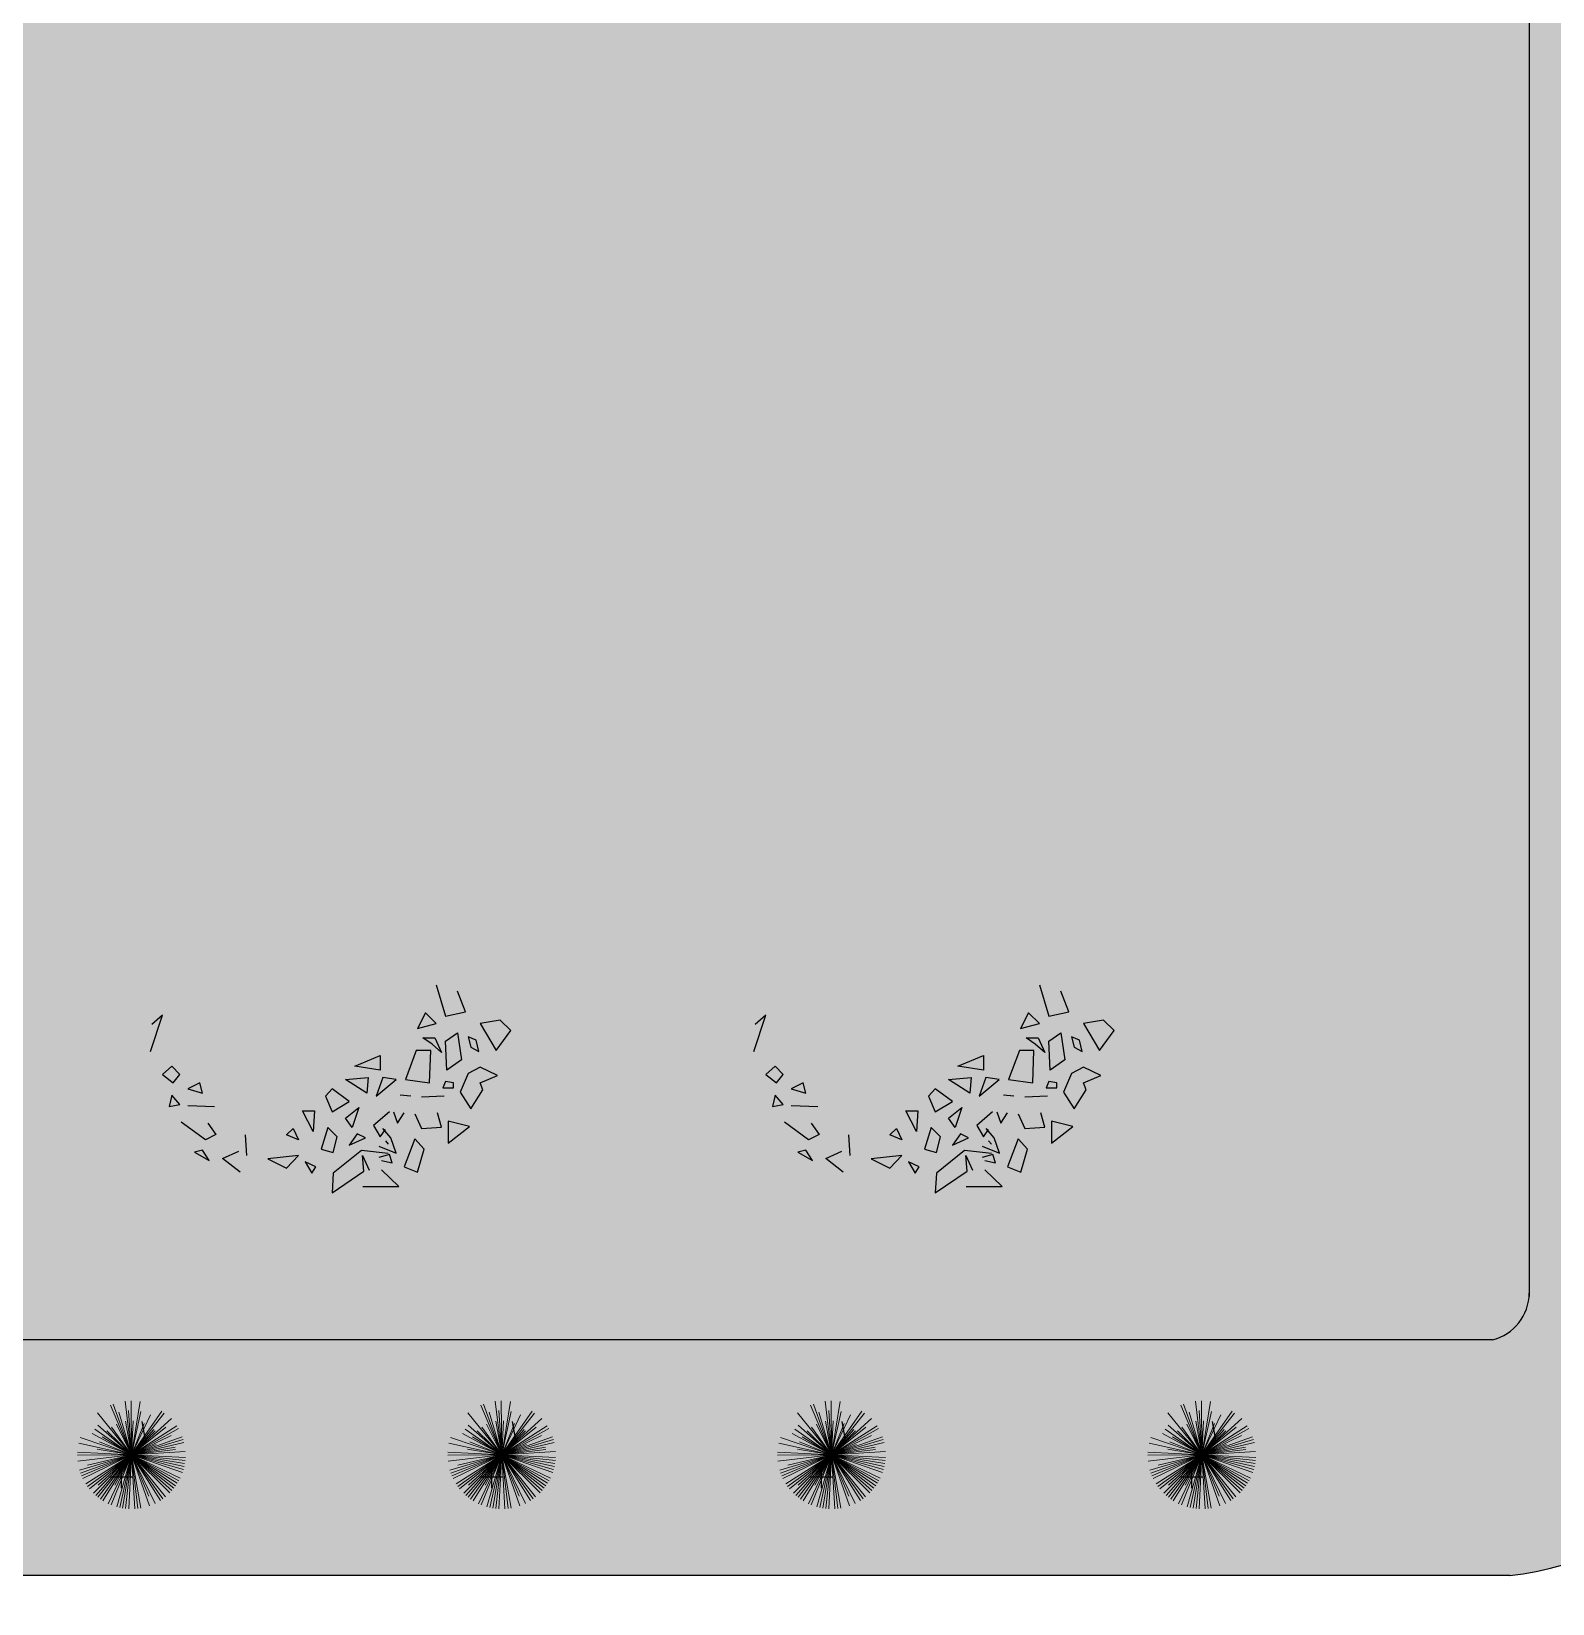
# Model space of a CAD drawing. Header units: millimetres. Extents: x -1544140 to 7445918, y -1294905 to 2019878.
# Drawn here: x 1794918 to 1797861, y 43880 to 46922 of the extents above; entities that cross this region are included whole.
import ezdxf

# ---------------------------------------------------------------- set-up
doc = ezdxf.new("R2010")
doc.units = ezdxf.units.MM
doc.header["$MEASUREMENT"] = 0
doc.layers.add('marc det', color=74, linetype='Continuous', lineweight=18)
picture_1 = doc.add_image_def('image5.png', size_in_pixel=(1482, 826))

msp = doc.modelspace()

# ---------------------------------------------------------------- hatches: boundary and pattern name
at = {"true_color": 0x8dc133, "transparency": 33554687}
h = msp.add_hatch(color=65, dxfattribs=at)
h.dxf.hatch_style = 1
h.paths.add_polyline_path([(1798271.3, 44489.7), (1798271.3, 48586.5, 0.352206), (1797375, 49290.5), (1791963.1, 49290.5, 0.266602), (1791319.5, 48601.4), (1791319.5, 44664.7, 0.323619), (1792044.8, 43934.2), (1797778.2, 43934.2, 0.388077)])
h.paths.add_polyline_path([(1797744.5, 44389.8), (1792088.8, 44389.8, -0.285044), (1791775.1, 44706.8), (1791775.1, 48540, -0.211803), (1792043.1, 48834.9), (1797378.1, 48834.9, -0.326949), (1797815.8, 48525.3), (1797815.8, 44485.1, -0.351898)], flags=16)
at = {"true_color": 0xb8d93f, "transparency": 33554687}
h = msp.add_hatch(color=63, dxfattribs=at)
h.dxf.hatch_style = 1
h.paths.add_polyline_path([(1797815.8, 48525.3, 0.326949), (1797378.1, 48834.9), (1792043.1, 48834.9, 0.386529), (1791775.1, 48230.6), (1791775.1, 44706.8, 0.417198), (1792285.9, 44389.8), (1797744.5, 44389.8, 0.351898), (1797815.8, 44485.1)])
at = {"layer": 'marc det'}
for points in [[(1795314.8, 45320.8), (1795246.3, 45302.5), (1795223.8, 45273.6), (1795182.5, 45215.6), (1795139.1, 45210.5), (1795133.3, 45160.5), (1795150, 45139.3), (1795137.4, 45107.5), (1795089.4, 45017.4), (1795104.9, 44986.2), (1795131.3, 44947.5), (1795131.8, 44913.3), (1795079.3, 44893.2), (1795152.4, 44888.1), (1795143.3, 44854.5), (1795167, 44829.8), (1795170, 44798.7), (1795205.9, 44759.3), (1795217.7, 44715.2), (1795250.9, 44689.9), (1795275, 44694.7), (1795306.8, 44676.5), (1795321.2, 44635.3), (1795331.4, 44583.6), (1795342.5, 44622.4), (1795377.1, 44653.7), (1795420.5, 44640.2), (1795449.2, 44621.4), (1795484.5, 44633.3), (1795522.1, 44633.3), (1795546.2, 44606.3), (1795555.7, 44637.5), (1795595.2, 44659.9), (1795636.2, 44658.2), (1795679.2, 44678.9), (1795692.2, 44708.3), (1795714.9, 44720.1), (1795745.1, 44726.1), (1795755.8, 44767.3), (1795776.2, 44790.8), (1795831.4, 44796.8), (1795873.9, 44788.1), (1795837.7, 44812.7), (1795810.6, 44839.2), (1795812, 44863.9), (1795836.6, 44898), (1795856.8, 44938.7), (1795853.3, 44972.2), (1795859.2, 45054), (1795927.4, 45089.4), (1795843.9, 45084), (1795820.7, 45122.2), (1795816.7, 45158.1), (1795791.5, 45206.9), (1795761.3, 45232.7), (1795747.4, 45271.5), (1795716.6, 45285), (1795676.5, 45313.8), (1795643.3, 45310.5), (1795644.2, 45366.1), (1795609, 45322.5), (1795596, 45356.6), (1795578.6, 45365.4), (1795536.7, 45377.7), (1795528, 45367.6), (1795450.7, 45362.2), (1795429.4, 45375.1), (1795391.6, 45360.4), (1795362.6, 45364.4), (1795333.1, 45402.6), (1795305.8, 45446.1), (1795317.1, 45404.4), (1795328.7, 45345.5)], [(1796482.1, 45320.8), (1796413.7, 45302.5), (1796391.2, 45273.6), (1796349.9, 45215.6), (1796306.5, 45210.5), (1796300.6, 45160.5), (1796317.3, 45139.3), (1796304.8, 45107.5), (1796256.7, 45017.4), (1796272.2, 44986.2), (1796298.7, 44947.5), (1796299.1, 44913.3), (1796246.7, 44893.2), (1796319.8, 44888.1), (1796310.7, 44854.5), (1796334.3, 44829.8), (1796337.4, 44798.7), (1796373.3, 44759.3), (1796385.1, 44715.2), (1796418.3, 44689.9), (1796442.4, 44694.7), (1796474.2, 44676.5), (1796488.5, 44635.3), (1796498.7, 44583.6), (1796509.9, 44622.4), (1796544.5, 44653.7), (1796587.8, 44640.2), (1796616.6, 44621.4), (1796651.9, 44633.3), (1796689.4, 44633.3), (1796713.6, 44606.3), (1796723.1, 44637.5), (1796762.5, 44659.9), (1796803.6, 44658.2), (1796846.5, 44678.9), (1796859.5, 44708.3), (1796882.3, 44720.1), (1796912.4, 44726.1), (1796923.1, 44767.3), (1796943.6, 44790.8), (1796998.8, 44796.8), (1797041.2, 44788.1), (1797005.1, 44812.7), (1796977.9, 44839.2), (1796979.3, 44863.9), (1797003.9, 44898), (1797024.1, 44938.7), (1797020.7, 44972.2), (1797026.5, 45054), (1797094.7, 45089.4), (1797011.2, 45084), (1796988, 45122.2), (1796984.1, 45158.1), (1796958.8, 45206.9), (1796928.7, 45232.7), (1796914.8, 45271.5), (1796883.9, 45285), (1796843.8, 45313.8), (1796810.7, 45310.5), (1796811.6, 45366.1), (1796776.3, 45322.5), (1796763.3, 45356.6), (1796745.9, 45365.4), (1796704, 45377.7), (1796695.4, 45367.6), (1796618.1, 45362.2), (1796596.8, 45375.1), (1796558.9, 45360.4), (1796529.9, 45364.4), (1796500.5, 45402.6), (1796473.1, 45446.1), (1796484.5, 45404.4), (1796496.1, 45345.5)]]:
    msp.add_hatch(color=102, dxfattribs=at).paths.add_polyline_path(points)

# ---------------------------------------------------------------- linework, layer by layer
at = {"color": 96}
for p, q in [((1795700.5, 45076.9), (1795718.6, 45016.5)), ((1795757.3, 45024.5), (1795741.8, 45064.8)), ((1796867.9, 45076.9), (1796886, 45016.5)), ((1796924.7, 45024.5), (1796909.2, 45064.8)), ((1795148.1, 44948), (1795171.3, 45018.5)), ((1795171.3, 45018.5), (1795150.7, 45000.4)), ((1795679.9, 45022.5), (1795664.4, 44992.3)), ((1795700.5, 45002.4), (1795679.9, 45022.5)), ((1795718.6, 45016.5), (1795757.3, 45024.5)), ((1796315.4, 44948), (1796338.7, 45018.5)), ((1796338.7, 45018.5), (1796318, 45000.4)), ((1796847.2, 45022.5), (1796831.7, 44992.3)), ((1796867.9, 45002.4), (1796847.2, 45022.5)), ((1796886, 45016.5), (1796924.7, 45024.5)), ((1795664.4, 44992.3), (1795700.5, 45002.4)), ((1795824.4, 45008.4), (1795785.7, 45002.4)), ((1795785.7, 45002.4), (1795816.7, 44950)), ((1795816.7, 44950), (1795845.1, 44988.3)), ((1795845.1, 44988.3), (1795824.4, 45008.4)), ((1796831.7, 44992.3), (1796867.9, 45002.4)), ((1796991.8, 45008.4), (1796953.1, 45002.4)), ((1796953.1, 45002.4), (1796984.1, 44950)), ((1796984.1, 44950), (1797012.5, 44988.3)), ((1797012.5, 44988.3), (1796991.8, 45008.4)), ((1795674.7, 44974.2), (1795697.9, 44974.2)), ((1795692.8, 44962.1), (1795674.7, 44974.2)), ((1795710.9, 44946), (1795692.8, 44962.1)), ((1795697.9, 44974.2), (1795710.9, 44946)), ((1795718.6, 44968.1), (1795741.8, 44984.2)), ((1795721.2, 44911.8), (1795718.6, 44968.1)), ((1795741.8, 44984.2), (1795749.6, 44931.9)), ((1795778, 44970.2), (1795762.5, 44976.2)), ((1795762.5, 44976.2), (1795767.6, 44956.1)), ((1795783.1, 44948), (1795778, 44970.2)), ((1796842.1, 44974.2), (1796865.3, 44974.2)), ((1796860.1, 44962.1), (1796842.1, 44974.2)), ((1796878.2, 44946), (1796860.1, 44962.1)), ((1796865.3, 44974.2), (1796878.2, 44946)), ((1796886, 44968.1), (1796909.2, 44984.2)), ((1796888.5, 44911.8), (1796886, 44968.1)), ((1796909.2, 44984.2), (1796916.9, 44931.9)), ((1796945.3, 44970.2), (1796929.8, 44976.2)), ((1796929.8, 44976.2), (1796935, 44956.1)), ((1796950.5, 44948), (1796945.3, 44970.2)), ((1795543.1, 44919.8), (1795592.1, 44940)), ((1795592.1, 44940), (1795592.1, 44911.8)), ((1795661.8, 44950), (1795641.1, 44893.6)), ((1795690.2, 44950), (1795661.8, 44950)), ((1795687.6, 44887.6), (1795690.2, 44950)), ((1795749.6, 44931.9), (1795721.2, 44911.8)), ((1795767.6, 44956.1), (1795783.1, 44948)), ((1796710.4, 44919.8), (1796759.5, 44940)), ((1796759.5, 44940), (1796759.5, 44911.8)), ((1796829.2, 44950), (1796808.5, 44893.6)), ((1796857.5, 44950), (1796829.2, 44950)), ((1796855, 44887.6), (1796857.5, 44950)), ((1796916.9, 44931.9), (1796888.5, 44911.8)), ((1796935, 44956.1), (1796950.5, 44948)), ((1795189.4, 44919.8), (1795171.3, 44903.7)), ((1795171.3, 44903.7), (1795192, 44887.6)), ((1795204.9, 44903.7), (1795189.4, 44919.8)), ((1795192, 44887.6), (1795204.9, 44903.7)), ((1795525, 44893.6), (1795568.9, 44897.7)), ((1795592.1, 44911.8), (1795543.1, 44919.8)), ((1795568.9, 44897.7), (1795566.3, 44867.5)), ((1795597.3, 44897.7), (1795584.4, 44861.4)), ((1795623.1, 44893.6), (1795597.3, 44897.7)), ((1795762.5, 44905.7), (1795747, 44869.5)), ((1795785.7, 44917.8), (1795762.5, 44905.7)), ((1795819.3, 44901.7), (1795785.7, 44917.8)), ((1795785.7, 44887.6), (1795819.3, 44901.7)), ((1796356.7, 44919.8), (1796338.7, 44903.7)), ((1796338.7, 44903.7), (1796359.3, 44887.6)), ((1796372.3, 44903.7), (1796356.7, 44919.8)), ((1796359.3, 44887.6), (1796372.3, 44903.7)), ((1796692.3, 44893.6), (1796736.2, 44897.7)), ((1796759.5, 44911.8), (1796710.4, 44919.8)), ((1796736.2, 44897.7), (1796733.6, 44867.5)), ((1796764.6, 44897.7), (1796751.7, 44861.4)), ((1796790.4, 44893.6), (1796764.6, 44897.7)), ((1796929.8, 44905.7), (1796914.4, 44869.5)), ((1796953.1, 44917.8), (1796929.8, 44905.7)), ((1796986.6, 44901.7), (1796953.1, 44917.8)), ((1796953.1, 44887.6), (1796986.6, 44901.7)), ((1795243.6, 44887.6), (1795220.4, 44875.5)), ((1795220.4, 44875.5), (1795248.8, 44867.5)), ((1795248.8, 44867.5), (1795243.6, 44887.6)), ((1795499.2, 44875.5), (1795486.3, 44861.4)), ((1795532.7, 44851.4), (1795499.2, 44875.5)), ((1795566.3, 44867.5), (1795525, 44893.6)), ((1795584.4, 44861.4), (1795623.1, 44893.6)), ((1795641.1, 44893.6), (1795687.6, 44887.6)), ((1795718.6, 44889.6), (1795713.4, 44877.5)), ((1795713.4, 44877.5), (1795734.1, 44877.5)), ((1795734.1, 44887.6), (1795718.6, 44889.6)), ((1795734.1, 44877.5), (1795734.1, 44887.6)), ((1795747, 44869.5), (1795767.6, 44837.3)), ((1795767.6, 44837.3), (1795790.9, 44873.5)), ((1795790.9, 44873.5), (1795785.7, 44887.6)), ((1796411, 44887.6), (1796387.7, 44875.5)), ((1796387.7, 44875.5), (1796416.1, 44867.5)), ((1796416.1, 44867.5), (1796411, 44887.6)), ((1796666.5, 44875.5), (1796653.6, 44861.4)), ((1796700.1, 44851.4), (1796666.5, 44875.5)), ((1796733.6, 44867.5), (1796692.3, 44893.6)), ((1796751.7, 44861.4), (1796790.4, 44893.6)), ((1796808.5, 44893.6), (1796855, 44887.6)), ((1796886, 44889.6), (1796880.8, 44877.5)), ((1796880.8, 44877.5), (1796901.4, 44877.5)), ((1796901.4, 44887.6), (1796886, 44889.6)), ((1796901.4, 44877.5), (1796901.4, 44887.6)), ((1796914.4, 44869.5), (1796935, 44837.3)), ((1796935, 44837.3), (1796958.2, 44873.5)), ((1796958.2, 44873.5), (1796953.1, 44887.6)), ((1795189.4, 44863.4), (1795184.2, 44841.3)), ((1795184.2, 44841.3), (1795204.9, 44845.3)), ((1795204.9, 44845.3), (1795189.4, 44863.4)), ((1795220.4, 44843.3), (1795272, 44841.3)), ((1795486.3, 44861.4), (1795499.2, 44831.2)), ((1795499.2, 44831.2), (1795532.7, 44851.4)), ((1795525, 44819.1), (1795550.8, 44839.3)), ((1795550.8, 44839.3), (1795537.9, 44801)), ((1795651.5, 44861.4), (1795630.8, 44863.4)), ((1795716, 44861.4), (1795672.1, 44859.4)), ((1796356.7, 44863.4), (1796351.6, 44841.3)), ((1796351.6, 44841.3), (1796372.3, 44845.3)), ((1796372.3, 44845.3), (1796356.7, 44863.4)), ((1796387.7, 44843.3), (1796439.4, 44841.3)), ((1796653.6, 44861.4), (1796666.5, 44831.2)), ((1796666.5, 44831.2), (1796700.1, 44851.4)), ((1796692.3, 44819.1), (1796718.2, 44839.3)), ((1796718.2, 44839.3), (1796705.3, 44801)), ((1796818.8, 44861.4), (1796798.2, 44863.4)), ((1796883.4, 44861.4), (1796839.5, 44859.4)), ((1795254.1, 44777.1), (1795207.6, 44811.4)), ((1795259.2, 44809.4), (1795274.7, 44787.2)), ((1795463, 44793), (1795442.4, 44833.2)), ((1795442.4, 44833.2), (1795465.6, 44833.2)), ((1795465.6, 44833.2), (1795463, 44793)), ((1795537.9, 44801), (1795525, 44819.1)), ((1795610.2, 44831.2), (1795579.2, 44805)), ((1795579.2, 44805), (1795592.1, 44782.9)), ((1795618, 44831.5), (1795625.8, 44809.4)), ((1795625.8, 44809.4), (1795638.7, 44829.5)), ((1795659.4, 44827.5), (1795672.3, 44799.3)), ((1795711, 44801.3), (1795703.2, 44829.5)), ((1795765, 44803), (1795723.8, 44813.1)), ((1795723.8, 44813.1), (1795723.8, 44770.8)), ((1796421.4, 44777.1), (1796375, 44811.4)), ((1796426.6, 44809.4), (1796442.1, 44787.2)), ((1796630.4, 44793), (1796609.7, 44833.2)), ((1796609.7, 44833.2), (1796633, 44833.2)), ((1796633, 44833.2), (1796630.4, 44793)), ((1796705.3, 44801), (1796692.3, 44819.1)), ((1796777.5, 44831.2), (1796746.6, 44805)), ((1796746.6, 44805), (1796759.5, 44782.9)), ((1796785.4, 44831.5), (1796793.2, 44809.4)), ((1796793.2, 44809.4), (1796806.1, 44829.5)), ((1796826.7, 44827.5), (1796839.6, 44799.3)), ((1796878.3, 44801.3), (1796870.6, 44829.5)), ((1796932.4, 44803), (1796891.1, 44813.1)), ((1796891.1, 44813.1), (1796891.1, 44770.8)), ((1795274.7, 44787.2), (1795254.1, 44777.1)), ((1795331.4, 44786.9), (1795333.9, 44746.7)), ((1795411.4, 44786.9), (1795424.3, 44799)), ((1795434.6, 44776.9), (1795411.4, 44786.9)), ((1795424.3, 44799), (1795434.6, 44776.9)), ((1795491.4, 44801), (1795478.5, 44758.7)), ((1795509.5, 44782.9), (1795491.4, 44801)), ((1795501.7, 44752.7), (1795509.5, 44782.9)), ((1795548.2, 44788.9), (1795532.7, 44766.8)), ((1795532.7, 44766.8), (1795563.7, 44780.9)), ((1795563.7, 44780.9), (1795548.2, 44788.9)), ((1795592.1, 44782.9), (1795602.4, 44797)), ((1795612.9, 44781.2), (1795597.4, 44799.3)), ((1795602.4, 44774.9), (1795607.6, 44768.8)), ((1795623.2, 44751), (1795612.9, 44781.2)), ((1795659.4, 44779.1), (1795638.7, 44724.8)), ((1795677.4, 44759), (1795659.4, 44779.1)), ((1795672.3, 44799.3), (1795711, 44801.3)), ((1795723.8, 44770.8), (1795765, 44803)), ((1796442.1, 44787.2), (1796421.4, 44777.1)), ((1796498.7, 44786.9), (1796501.3, 44746.7)), ((1796578.8, 44786.9), (1796591.7, 44799)), ((1796602, 44776.9), (1796578.8, 44786.9)), ((1796591.7, 44799), (1796602, 44776.9)), ((1796658.8, 44801), (1796645.9, 44758.7)), ((1796676.9, 44782.9), (1796658.8, 44801)), ((1796669.1, 44752.7), (1796676.9, 44782.9)), ((1796715.6, 44788.9), (1796700.1, 44766.8)), ((1796700.1, 44766.8), (1796731.1, 44780.9)), ((1796731.1, 44780.9), (1796715.6, 44788.9)), ((1796759.5, 44782.9), (1796769.8, 44797)), ((1796780.2, 44781.2), (1796764.8, 44799.3)), ((1796769.8, 44774.9), (1796775, 44768.8)), ((1796790.6, 44751), (1796780.2, 44781.2)), ((1796826.7, 44779.1), (1796806.1, 44724.8)), ((1796844.8, 44759), (1796826.7, 44779.1)), ((1796839.6, 44799.3), (1796878.3, 44801.3)), ((1796891.1, 44770.8), (1796932.4, 44803)), ((1795248.9, 44757), (1795233.4, 44753)), ((1795233.4, 44753), (1795261.8, 44736.9)), ((1795261.8, 44736.9), (1795248.9, 44757)), ((1795287.6, 44740.9), (1795318.6, 44755)), ((1795434.6, 44746.7), (1795375.3, 44740.6)), ((1795411.4, 44722.5), (1795434.6, 44746.7)), ((1795478.5, 44758.7), (1795501.7, 44752.7)), ((1795556, 44756.7), (1795501.7, 44712.4)), ((1795607.6, 44750.7), (1795556, 44756.7)), ((1795561.1, 44716.4), (1795558.5, 44746.7)), ((1795558.5, 44746.7), (1795571.4, 44718.5)), ((1795589.7, 44765.1), (1795623.2, 44751)), ((1795610.3, 44748.9), (1795589.7, 44742.9)), ((1795615.5, 44732.8), (1795610.3, 44748.9)), ((1795664.5, 44714.7), (1795677.4, 44759)), ((1796416.3, 44757), (1796400.8, 44753)), ((1796400.8, 44753), (1796429.2, 44736.9)), ((1796429.2, 44736.9), (1796416.3, 44757)), ((1796455, 44740.9), (1796486, 44755)), ((1796602, 44746.7), (1796542.6, 44740.6)), ((1796578.8, 44722.5), (1796602, 44746.7)), ((1796645.9, 44758.7), (1796669.1, 44752.7)), ((1796723.3, 44756.7), (1796669.1, 44712.4)), ((1796775, 44750.7), (1796723.3, 44756.7)), ((1796728.5, 44716.4), (1796725.9, 44746.7)), ((1796725.9, 44746.7), (1796738.8, 44718.5)), ((1796757, 44765.1), (1796790.6, 44751)), ((1796777.7, 44748.9), (1796757, 44742.9)), ((1796782.8, 44732.8), (1796777.7, 44748.9)), ((1796831.9, 44714.7), (1796844.8, 44759)), ((1795321.2, 44714.7), (1795287.6, 44740.9)), ((1795375.3, 44740.6), (1795411.4, 44722.5)), ((1795468.2, 44724.5), (1795447.5, 44734.6)), ((1795447.5, 44734.6), (1795460.4, 44712.4)), ((1795460.4, 44712.4), (1795468.2, 44724.5)), ((1795499.2, 44674.2), (1795561.1, 44716.4)), ((1795594.8, 44736.9), (1795615.5, 44732.8)), ((1795628.4, 44686.5), (1795594.8, 44718.7)), ((1795638.7, 44724.8), (1795664.5, 44714.7)), ((1796488.5, 44714.7), (1796455, 44740.9)), ((1796542.6, 44740.6), (1796578.8, 44722.5)), ((1796635.6, 44724.5), (1796614.9, 44734.6)), ((1796614.9, 44734.6), (1796627.8, 44712.4)), ((1796627.8, 44712.4), (1796635.6, 44724.5)), ((1796666.5, 44674.2), (1796728.5, 44716.4)), ((1796762.2, 44736.9), (1796782.8, 44732.8)), ((1796795.7, 44686.5), (1796762.2, 44718.7)), ((1796806.1, 44724.8), (1796831.9, 44714.7)), ((1795501.7, 44712.4), (1795499.2, 44674.2)), ((1795558.7, 44686.5), (1795628.4, 44686.5)), ((1796669.1, 44712.4), (1796666.5, 44674.2)), ((1796726, 44686.5), (1796795.7, 44686.5))]:
    msp.add_line(p, q, dxfattribs=at)
at = {"color": 116, "lineweight": -2, "true_color": 0x136734}
for p, q in [((1795137.8, 44198.9), (1795131.9, 44232.3)), ((1795854.2, 44198.9), (1795848.3, 44232.3)), ((1796492.4, 44198.9), (1796486.5, 44232.3)), ((1797208.9, 44198.9), (1797203, 44232.3))]:
    msp.add_line(p, q, dxfattribs=at)
at = {"color": 116, "true_color": 0x136734}
for p, q in [((1795091.3, 44147.3), (1795091.3, 44103)), ((1795807.7, 44147.3), (1795807.7, 44103)), ((1796445.9, 44147.3), (1796445.9, 44103)), ((1797162.4, 44147.3), (1797162.4, 44103)), ((1795069.1, 44125.1), (1795113.4, 44125.1)), ((1795785.6, 44125.1), (1795829.9, 44125.1)), ((1796423.8, 44125.1), (1796468.1, 44125.1)), ((1797140.2, 44125.1), (1797184.5, 44125.1))]:
    msp.add_line(p, q, dxfattribs=at)
for points in [[(1797815.8, 48525.3), (1797815.8, 44473.9)], [(1797744.5, 44389.8), (1792088.8, 44389.8)], [(1797778.2, 43934.2), (1792044.8, 43934.2)]]:
    msp.add_lwpolyline(points)
for radius, start in [(95, 284.4217), (550.6, 275.9777)]:
    msp.add_arc((1797720.8, 44481.8), radius, start, 359.182)
at = {"layer": 'marc det', "color": 116, "true_color": 0x136734}
for p, q in [((1795111, 44167.5), (1795070.5, 44263.8)), ((1795111, 44167.5), (1795075.9, 44265.9)), ((1795111, 44167.5), (1795098.7, 44271.3)), ((1795111, 44167.5), (1795110.4, 44272)), ((1795111, 44167.5), (1795127.9, 44270.6)), ((1795827.5, 44167.5), (1795786.9, 44263.8)), ((1795827.5, 44167.5), (1795792.4, 44265.9)), ((1795827.5, 44167.5), (1795815.1, 44271.3)), ((1795827.5, 44167.5), (1795826.8, 44272)), ((1795827.5, 44167.5), (1795844.4, 44270.6)), ((1796465.7, 44167.5), (1796425.1, 44263.8)), ((1796465.7, 44167.5), (1796430.6, 44265.9)), ((1796465.7, 44167.5), (1796453.4, 44271.3)), ((1796465.7, 44167.5), (1796465.1, 44272)), ((1796465.7, 44167.5), (1796482.6, 44270.6)), ((1797182.1, 44167.5), (1797141.6, 44263.8)), ((1797182.1, 44167.5), (1797147, 44265.9)), ((1797182.1, 44167.5), (1797169.8, 44271.3)), ((1797182.1, 44167.5), (1797181.5, 44272)), ((1797182.1, 44167.5), (1797199, 44270.6)), ((1795111, 44167.5), (1795045.4, 44248.8)), ((1795111, 44167.5), (1795081.9, 44227)), ((1795111, 44167.5), (1795086.7, 44250.1)), ((1795111, 44167.5), (1795099.6, 44232.6)), ((1795111, 44167.5), (1795105.7, 44253.3)), ((1795110, 44166.4), (1795170, 44252)), ((1795170, 44252), (1795110, 44166.4)), ((1795110, 44166.4), (1795174.7, 44248.5)), ((1795111, 44167.5), (1795129.6, 44251.4)), ((1795111, 44167.5), (1795147.8, 44245)), ((1795111, 44167.5), (1795188.5, 44237.6)), ((1795111, 44167.5), (1795114.3, 44233.4)), ((1795111, 44167.5), (1795135.9, 44228.5)), ((1795827.5, 44167.5), (1795761.8, 44248.8)), ((1795827.5, 44167.5), (1795798.4, 44227)), ((1795827.5, 44167.5), (1795803.1, 44250.1)), ((1795827.5, 44167.5), (1795816, 44232.6)), ((1795827.5, 44167.5), (1795822.1, 44253.3)), ((1795826.5, 44166.4), (1795886.4, 44252)), ((1795886.4, 44252), (1795826.5, 44166.4)), ((1795826.5, 44166.4), (1795891.1, 44248.5)), ((1795827.5, 44167.5), (1795846.1, 44251.4)), ((1795827.5, 44167.5), (1795864.2, 44245)), ((1795827.5, 44167.5), (1795905, 44237.6)), ((1795827.5, 44167.5), (1795830.8, 44233.4)), ((1795827.5, 44167.5), (1795852.3, 44228.5)), ((1796465.7, 44167.5), (1796400.1, 44248.8)), ((1796465.7, 44167.5), (1796436.6, 44227)), ((1796465.7, 44167.5), (1796441.4, 44250.1)), ((1796465.7, 44167.5), (1796454.2, 44232.6)), ((1796465.7, 44167.5), (1796460.4, 44253.3)), ((1796464.7, 44166.4), (1796524.6, 44252)), ((1796524.6, 44252), (1796464.7, 44166.4)), ((1796464.7, 44166.4), (1796529.4, 44248.5)), ((1796465.7, 44167.5), (1796484.3, 44251.4)), ((1796465.7, 44167.5), (1796502.5, 44245)), ((1796465.7, 44167.5), (1796543.2, 44237.6)), ((1796465.7, 44167.5), (1796469, 44233.4)), ((1796465.7, 44167.5), (1796490.5, 44228.5)), ((1797182.1, 44167.5), (1797116.5, 44248.8)), ((1797182.1, 44167.5), (1797153, 44227)), ((1797182.1, 44167.5), (1797157.8, 44250.1)), ((1797182.1, 44167.5), (1797170.7, 44232.6)), ((1797182.1, 44167.5), (1797176.8, 44253.3)), ((1797181.1, 44166.4), (1797241.1, 44252)), ((1797241.1, 44252), (1797181.1, 44166.4)), ((1797181.1, 44166.4), (1797245.8, 44248.5)), ((1797182.1, 44167.5), (1797200.7, 44251.4)), ((1797182.1, 44167.5), (1797218.9, 44245)), ((1797182.1, 44167.5), (1797259.6, 44237.6)), ((1797182.1, 44167.5), (1797185.4, 44233.4)), ((1797182.1, 44167.5), (1797207, 44228.5)), ((1795111, 44167.5), (1795012.2, 44201.4)), ((1795111, 44167.5), (1795035, 44208.9)), ((1795111, 44167.5), (1795040.2, 44217.2)), ((1795040.2, 44217.2), (1795111, 44167.5)), ((1795111, 44167.5), (1795046.2, 44224.7)), ((1795111, 44167.5), (1795054.4, 44202.6)), ((1795111, 44167.5), (1795063.8, 44214.2)), ((1795111, 44167.5), (1795072.3, 44221.4)), ((1795111, 44167.5), (1795199.2, 44223.6)), ((1795111, 44167.5), (1795177.8, 44221.4)), ((1795111, 44167.5), (1795202.2, 44218.6)), ((1795111, 44167.5), (1795154.6, 44216.8)), ((1795111, 44167.5), (1795157.3, 44214.3)), ((1795111, 44167.5), (1795188.1, 44205.2)), ((1795111, 44167.5), (1795209.4, 44202.6)), ((1795111, 44167.5), (1795211.2, 44197)), ((1795827.5, 44167.5), (1795728.6, 44201.4)), ((1795827.5, 44167.5), (1795751.4, 44208.9)), ((1795827.5, 44167.5), (1795756.6, 44217.2)), ((1795756.6, 44217.2), (1795827.5, 44167.5)), ((1795827.5, 44167.5), (1795762.7, 44224.7)), ((1795827.5, 44167.5), (1795770.9, 44202.6)), ((1795827.5, 44167.5), (1795780.2, 44214.2)), ((1795827.5, 44167.5), (1795788.8, 44221.4)), ((1795827.5, 44167.5), (1795915.6, 44223.6)), ((1795827.5, 44167.5), (1795894.2, 44221.4)), ((1795827.5, 44167.5), (1795918.6, 44218.6)), ((1795827.5, 44167.5), (1795871, 44216.8)), ((1795827.5, 44167.5), (1795873.7, 44214.3)), ((1795827.5, 44167.5), (1795904.5, 44205.2)), ((1795827.5, 44167.5), (1795925.9, 44202.6)), ((1795827.5, 44167.5), (1795927.7, 44197)), ((1796465.7, 44167.5), (1796366.9, 44201.4)), ((1796465.7, 44167.5), (1796389.7, 44208.9)), ((1796465.7, 44167.5), (1796394.8, 44217.2)), ((1796394.8, 44217.2), (1796465.7, 44167.5)), ((1796465.7, 44167.5), (1796400.9, 44224.7)), ((1796465.7, 44167.5), (1796409.1, 44202.6)), ((1796465.7, 44167.5), (1796418.4, 44214.2)), ((1796465.7, 44167.5), (1796427, 44221.4)), ((1796465.7, 44167.5), (1796553.8, 44223.6)), ((1796465.7, 44167.5), (1796532.4, 44221.4)), ((1796465.7, 44167.5), (1796556.8, 44218.6)), ((1796465.7, 44167.5), (1796509.2, 44216.8)), ((1796465.7, 44167.5), (1796511.9, 44214.3)), ((1796465.7, 44167.5), (1796542.8, 44205.2)), ((1796465.7, 44167.5), (1796564.1, 44202.6)), ((1796465.7, 44167.5), (1796565.9, 44197)), ((1797182.1, 44167.5), (1797083.3, 44201.4)), ((1797182.1, 44167.5), (1797106.1, 44208.9)), ((1797182.1, 44167.5), (1797111.3, 44217.2)), ((1797111.3, 44217.2), (1797182.1, 44167.5)), ((1797182.1, 44167.5), (1797117.3, 44224.7)), ((1797182.1, 44167.5), (1797125.6, 44202.6)), ((1797182.1, 44167.5), (1797134.9, 44214.2)), ((1797182.1, 44167.5), (1797143.4, 44221.4)), ((1797182.1, 44167.5), (1797270.3, 44223.6)), ((1797182.1, 44167.5), (1797248.9, 44221.4)), ((1797182.1, 44167.5), (1797273.3, 44218.6)), ((1797182.1, 44167.5), (1797225.7, 44216.8)), ((1797182.1, 44167.5), (1797228.4, 44214.3)), ((1797182.1, 44167.5), (1797259.2, 44205.2)), ((1797182.1, 44167.5), (1797280.5, 44202.6)), ((1797182.1, 44167.5), (1797282.4, 44197)), ((1795111, 44167.5), (1795006.5, 44166.9)), ((1795111, 44167.5), (1795006.7, 44172.8)), ((1795111, 44167.5), (1795007.3, 44155.2)), ((1795111, 44167.5), (1795009, 44190.2)), ((1795111, 44167.5), (1795010.8, 44138)), ((1795111, 44167.5), (1795012.6, 44132.4)), ((1795111, 44167.5), (1795014.7, 44127)), ((1795111, 44167.5), (1795017.2, 44121.6)), ((1795111, 44167.5), (1795022.9, 44111.4)), ((1795111, 44167.5), (1795026.2, 44106.5)), ((1795111, 44167.5), (1795026.4, 44147.7)), ((1795111, 44167.5), (1795029.7, 44101.9)), ((1795111, 44167.5), (1795037.6, 44093.2)), ((1795111, 44167.5), (1795041.9, 44089.2)), ((1795111, 44167.5), (1795045.1, 44178.3)), ((1795111, 44167.5), (1795046.4, 44085.4)), ((1795111, 44167.5), (1795046.5, 44109.2)), ((1795111, 44167.5), (1795049.3, 44192.7)), ((1795051.1, 44081.9), (1795111, 44167.5)), ((1795111, 44167.5), (1795051.1, 44081.9)), ((1795111, 44167.5), (1795056, 44078.7)), ((1795111, 44167.5), (1795066.2, 44073.1)), ((1795111, 44167.5), (1795071.6, 44070.7)), ((1795111, 44167.5), (1795079, 44108.7)), ((1795111, 44167.5), (1795082.7, 44066.9)), ((1795111, 44167.5), (1795088.4, 44065.5)), ((1795111, 44167.5), (1795094.1, 44064.4)), ((1795111, 44167.5), (1795099.9, 44063.6)), ((1795111, 44167.5), (1795105.8, 44063.2)), ((1795111, 44167.5), (1795212.7, 44191.4)), ((1795111, 44167.5), (1795159.2, 44187.8)), ((1795111, 44167.5), (1795195.6, 44182.4)), ((1795111, 44167.5), (1795196.3, 44177.6)), ((1795111, 44167.5), (1795215.3, 44174)), ((1795111, 44167.5), (1795215.4, 44162.3)), ((1795111, 44167.5), (1795146.1, 44069.1)), ((1795111, 44167.5), (1795123.3, 44063.8)), ((1795111, 44167.5), (1795129.1, 44064.6)), ((1795111, 44167.5), (1795117.5, 44063.2)), ((1795111, 44167.5), (1795144.6, 44087.7)), ((1795111, 44167.5), (1795156.9, 44073.6)), ((1795111, 44167.5), (1795167.1, 44079.4)), ((1795111, 44167.5), (1795172, 44082.7)), ((1795111, 44167.5), (1795176.7, 44086.2)), ((1795111, 44167.5), (1795185.3, 44094.1)), ((1795111, 44167.5), (1795189.3, 44098.4)), ((1795111, 44167.5), (1795193.1, 44102.9)), ((1795196.6, 44107.6), (1795111, 44167.5)), ((1795111, 44167.5), (1795199.8, 44112.5)), ((1795111, 44167.5), (1795202.8, 44117.5)), ((1795111, 44167.5), (1795205.4, 44122.7)), ((1795111, 44167.5), (1795213, 44144.9)), ((1795111, 44167.5), (1795214.1, 44150.6)), ((1795111, 44167.5), (1795214.9, 44156.4)), ((1795111, 44167.5), (1795209.8, 44133.6)), ((1795111, 44167.5), (1795211.6, 44139.2)), ((1795827.5, 44167.5), (1795723, 44166.9)), ((1795827.5, 44167.5), (1795723.1, 44172.8)), ((1795827.5, 44167.5), (1795723.7, 44155.2)), ((1795827.5, 44167.5), (1795725.5, 44190.2)), ((1795827.5, 44167.5), (1795727.2, 44138)), ((1795827.5, 44167.5), (1795729, 44132.4)), ((1795827.5, 44167.5), (1795731.2, 44127)), ((1795827.5, 44167.5), (1795733.6, 44121.6)), ((1795827.5, 44167.5), (1795739.3, 44111.4)), ((1795827.5, 44167.5), (1795742.6, 44106.5)), ((1795827.5, 44167.5), (1795742.9, 44147.7)), ((1795827.5, 44167.5), (1795746.2, 44101.9)), ((1795827.5, 44167.5), (1795754, 44093.2)), ((1795827.5, 44167.5), (1795758.3, 44089.2)), ((1795827.5, 44167.5), (1795761.6, 44178.3)), ((1795827.5, 44167.5), (1795762.8, 44085.4)), ((1795827.5, 44167.5), (1795763, 44109.2)), ((1795827.5, 44167.5), (1795765.7, 44192.7)), ((1795767.5, 44081.9), (1795827.5, 44167.5)), ((1795827.5, 44167.5), (1795767.5, 44081.9)), ((1795827.5, 44167.5), (1795772.4, 44078.7)), ((1795827.5, 44167.5), (1795782.7, 44073.1)), ((1795827.5, 44167.5), (1795788.1, 44070.7)), ((1795827.5, 44167.5), (1795795.4, 44108.7)), ((1795827.5, 44167.5), (1795799.1, 44066.9)), ((1795827.5, 44167.5), (1795804.8, 44065.5)), ((1795827.5, 44167.5), (1795810.6, 44064.4)), ((1795827.5, 44167.5), (1795816.4, 44063.6)), ((1795827.5, 44167.5), (1795822.2, 44063.2)), ((1795827.5, 44167.5), (1795929.2, 44191.4)), ((1795827.5, 44167.5), (1795875.6, 44187.8)), ((1795827.5, 44167.5), (1795912, 44182.4)), ((1795827.5, 44167.5), (1795912.7, 44177.6)), ((1795827.5, 44167.5), (1795931.7, 44174)), ((1795827.5, 44167.5), (1795931.8, 44162.3)), ((1795827.5, 44167.5), (1795862.6, 44069.1)), ((1795827.5, 44167.5), (1795839.8, 44063.8)), ((1795827.5, 44167.5), (1795845.6, 44064.6)), ((1795827.5, 44167.5), (1795833.9, 44063.2)), ((1795827.5, 44167.5), (1795861.1, 44087.7)), ((1795827.5, 44167.5), (1795873.4, 44073.6)), ((1795827.5, 44167.5), (1795883.6, 44079.4)), ((1795827.5, 44167.5), (1795888.4, 44082.7)), ((1795827.5, 44167.5), (1795893.1, 44086.2)), ((1795827.5, 44167.5), (1795901.8, 44094.1)), ((1795827.5, 44167.5), (1795905.8, 44098.4)), ((1795827.5, 44167.5), (1795909.5, 44102.9)), ((1795913, 44107.6), (1795827.5, 44167.5)), ((1795827.5, 44167.5), (1795916.3, 44112.5)), ((1795827.5, 44167.5), (1795919.2, 44117.5)), ((1795827.5, 44167.5), (1795921.9, 44122.7)), ((1795827.5, 44167.5), (1795929.5, 44144.9)), ((1795827.5, 44167.5), (1795930.6, 44150.6)), ((1795827.5, 44167.5), (1795931.4, 44156.4)), ((1795827.5, 44167.5), (1795926.3, 44133.6)), ((1795827.5, 44167.5), (1795928, 44139.2)), ((1796465.7, 44167.5), (1796361.2, 44166.9)), ((1796465.7, 44167.5), (1796361.3, 44172.8)), ((1796465.7, 44167.5), (1796361.9, 44155.2)), ((1796465.7, 44167.5), (1796363.7, 44190.2)), ((1796465.7, 44167.5), (1796365.5, 44138)), ((1796465.7, 44167.5), (1796367.3, 44132.4)), ((1796465.7, 44167.5), (1796369.4, 44127)), ((1796465.7, 44167.5), (1796371.8, 44121.6)), ((1796465.7, 44167.5), (1796377.5, 44111.4)), ((1796465.7, 44167.5), (1796380.8, 44106.5)), ((1796465.7, 44167.5), (1796381.1, 44147.7)), ((1796465.7, 44167.5), (1796384.4, 44101.9)), ((1796465.7, 44167.5), (1796392.2, 44093.2)), ((1796465.7, 44167.5), (1796396.5, 44089.2)), ((1796465.7, 44167.5), (1796399.8, 44178.3)), ((1796465.7, 44167.5), (1796401, 44085.4)), ((1796465.7, 44167.5), (1796401.2, 44109.2)), ((1796465.7, 44167.5), (1796403.9, 44192.7)), ((1796405.7, 44081.9), (1796465.7, 44167.5)), ((1796465.7, 44167.5), (1796405.7, 44081.9)), ((1796465.7, 44167.5), (1796410.6, 44078.7)), ((1796465.7, 44167.5), (1796420.9, 44073.1)), ((1796465.7, 44167.5), (1796426.3, 44070.7)), ((1796465.7, 44167.5), (1796433.6, 44108.7)), ((1796465.7, 44167.5), (1796437.4, 44066.9)), ((1796465.7, 44167.5), (1796443, 44065.5)), ((1796465.7, 44167.5), (1796448.8, 44064.4)), ((1796465.7, 44167.5), (1796454.6, 44063.6)), ((1796465.7, 44167.5), (1796460.5, 44063.2)), ((1796465.7, 44167.5), (1796567.4, 44191.4)), ((1796465.7, 44167.5), (1796513.8, 44187.8)), ((1796465.7, 44167.5), (1796550.2, 44182.4)), ((1796465.7, 44167.5), (1796551, 44177.6)), ((1796465.7, 44167.5), (1796570, 44174)), ((1796465.7, 44167.5), (1796570, 44162.3)), ((1796465.7, 44167.5), (1796500.8, 44069.1)), ((1796465.7, 44167.5), (1796478, 44063.8)), ((1796465.7, 44167.5), (1796483.8, 44064.6)), ((1796465.7, 44167.5), (1796472.2, 44063.2)), ((1796465.7, 44167.5), (1796499.3, 44087.7)), ((1796465.7, 44167.5), (1796511.6, 44073.6)), ((1796465.7, 44167.5), (1796521.8, 44079.4)), ((1796465.7, 44167.5), (1796526.7, 44082.7)), ((1796465.7, 44167.5), (1796531.3, 44086.2)), ((1796465.7, 44167.5), (1796540, 44094.1)), ((1796465.7, 44167.5), (1796544, 44098.4)), ((1796465.7, 44167.5), (1796547.8, 44102.9)), ((1796551.3, 44107.6), (1796465.7, 44167.5)), ((1796465.7, 44167.5), (1796554.5, 44112.5)), ((1796465.7, 44167.5), (1796557.4, 44117.5)), ((1796465.7, 44167.5), (1796560.1, 44122.7)), ((1796465.7, 44167.5), (1796567.7, 44144.9)), ((1796465.7, 44167.5), (1796568.8, 44150.6)), ((1796465.7, 44167.5), (1796569.6, 44156.4)), ((1796465.7, 44167.5), (1796564.5, 44133.6)), ((1796465.7, 44167.5), (1796566.3, 44139.2)), ((1797182.1, 44167.5), (1797077.6, 44166.9)), ((1797182.1, 44167.5), (1797077.8, 44172.8)), ((1797182.1, 44167.5), (1797078.4, 44155.2)), ((1797182.1, 44167.5), (1797080.1, 44190.2)), ((1797182.1, 44167.5), (1797081.9, 44138)), ((1797182.1, 44167.5), (1797083.7, 44132.4)), ((1797182.1, 44167.5), (1797085.8, 44127)), ((1797182.1, 44167.5), (1797088.3, 44121.6)), ((1797182.1, 44167.5), (1797094, 44111.4)), ((1797182.1, 44167.5), (1797097.3, 44106.5)), ((1797182.1, 44167.5), (1797097.5, 44147.7)), ((1797182.1, 44167.5), (1797100.8, 44101.9)), ((1797182.1, 44167.5), (1797108.7, 44093.2)), ((1797182.1, 44167.5), (1797113, 44089.2)), ((1797182.1, 44167.5), (1797116.2, 44178.3)), ((1797182.1, 44167.5), (1797117.5, 44085.4)), ((1797182.1, 44167.5), (1797117.6, 44109.2)), ((1797182.1, 44167.5), (1797120.4, 44192.7)), ((1797122.2, 44081.9), (1797182.1, 44167.5)), ((1797182.1, 44167.5), (1797122.2, 44081.9)), ((1797182.1, 44167.5), (1797127.1, 44078.7)), ((1797182.1, 44167.5), (1797137.4, 44073.1)), ((1797182.1, 44167.5), (1797142.7, 44070.7)), ((1797182.1, 44167.5), (1797150.1, 44108.7)), ((1797182.1, 44167.5), (1797153.8, 44066.9)), ((1797182.1, 44167.5), (1797159.5, 44065.5)), ((1797182.1, 44167.5), (1797165.2, 44064.4)), ((1797182.1, 44167.5), (1797171.1, 44063.6)), ((1797182.1, 44167.5), (1797176.9, 44063.2)), ((1797182.1, 44167.5), (1797283.9, 44191.4)), ((1797182.1, 44167.5), (1797230.3, 44187.8)), ((1797182.1, 44167.5), (1797266.7, 44182.4)), ((1797182.1, 44167.5), (1797267.4, 44177.6)), ((1797182.1, 44167.5), (1797286.4, 44174)), ((1797182.1, 44167.5), (1797286.5, 44162.3)), ((1797182.1, 44167.5), (1797217.2, 44069.1)), ((1797182.1, 44167.5), (1797194.4, 44063.8)), ((1797182.1, 44167.5), (1797200.2, 44064.6)), ((1797182.1, 44167.5), (1797188.6, 44063.2)), ((1797182.1, 44167.5), (1797215.7, 44087.7)), ((1797182.1, 44167.5), (1797228, 44073.6)), ((1797182.1, 44167.5), (1797238.2, 44079.4)), ((1797182.1, 44167.5), (1797243.1, 44082.7)), ((1797182.1, 44167.5), (1797247.8, 44086.2)), ((1797182.1, 44167.5), (1797256.5, 44094.1)), ((1797182.1, 44167.5), (1797260.5, 44098.4)), ((1797182.1, 44167.5), (1797264.2, 44102.9)), ((1797267.7, 44107.6), (1797182.1, 44167.5)), ((1797182.1, 44167.5), (1797270.9, 44112.5)), ((1797182.1, 44167.5), (1797273.9, 44117.5)), ((1797182.1, 44167.5), (1797276.5, 44122.7)), ((1797182.1, 44167.5), (1797284.1, 44144.9)), ((1797182.1, 44167.5), (1797285.2, 44150.6)), ((1797182.1, 44167.5), (1797286, 44156.4)), ((1797182.1, 44167.5), (1797281, 44133.6)), ((1797182.1, 44167.5), (1797282.7, 44139.2))]:
    msp.add_line(p, q, dxfattribs=at)

# ---------------------------------------------------------------- pictures from other files: only their frames are drawn
image = msp.add_image(picture_1, insert=(1748459.4, -24499.6), size_in_units=(203261.5, 113288.8))
image.dxf.flags = 7

doc.saveas('drawing.dxf')
